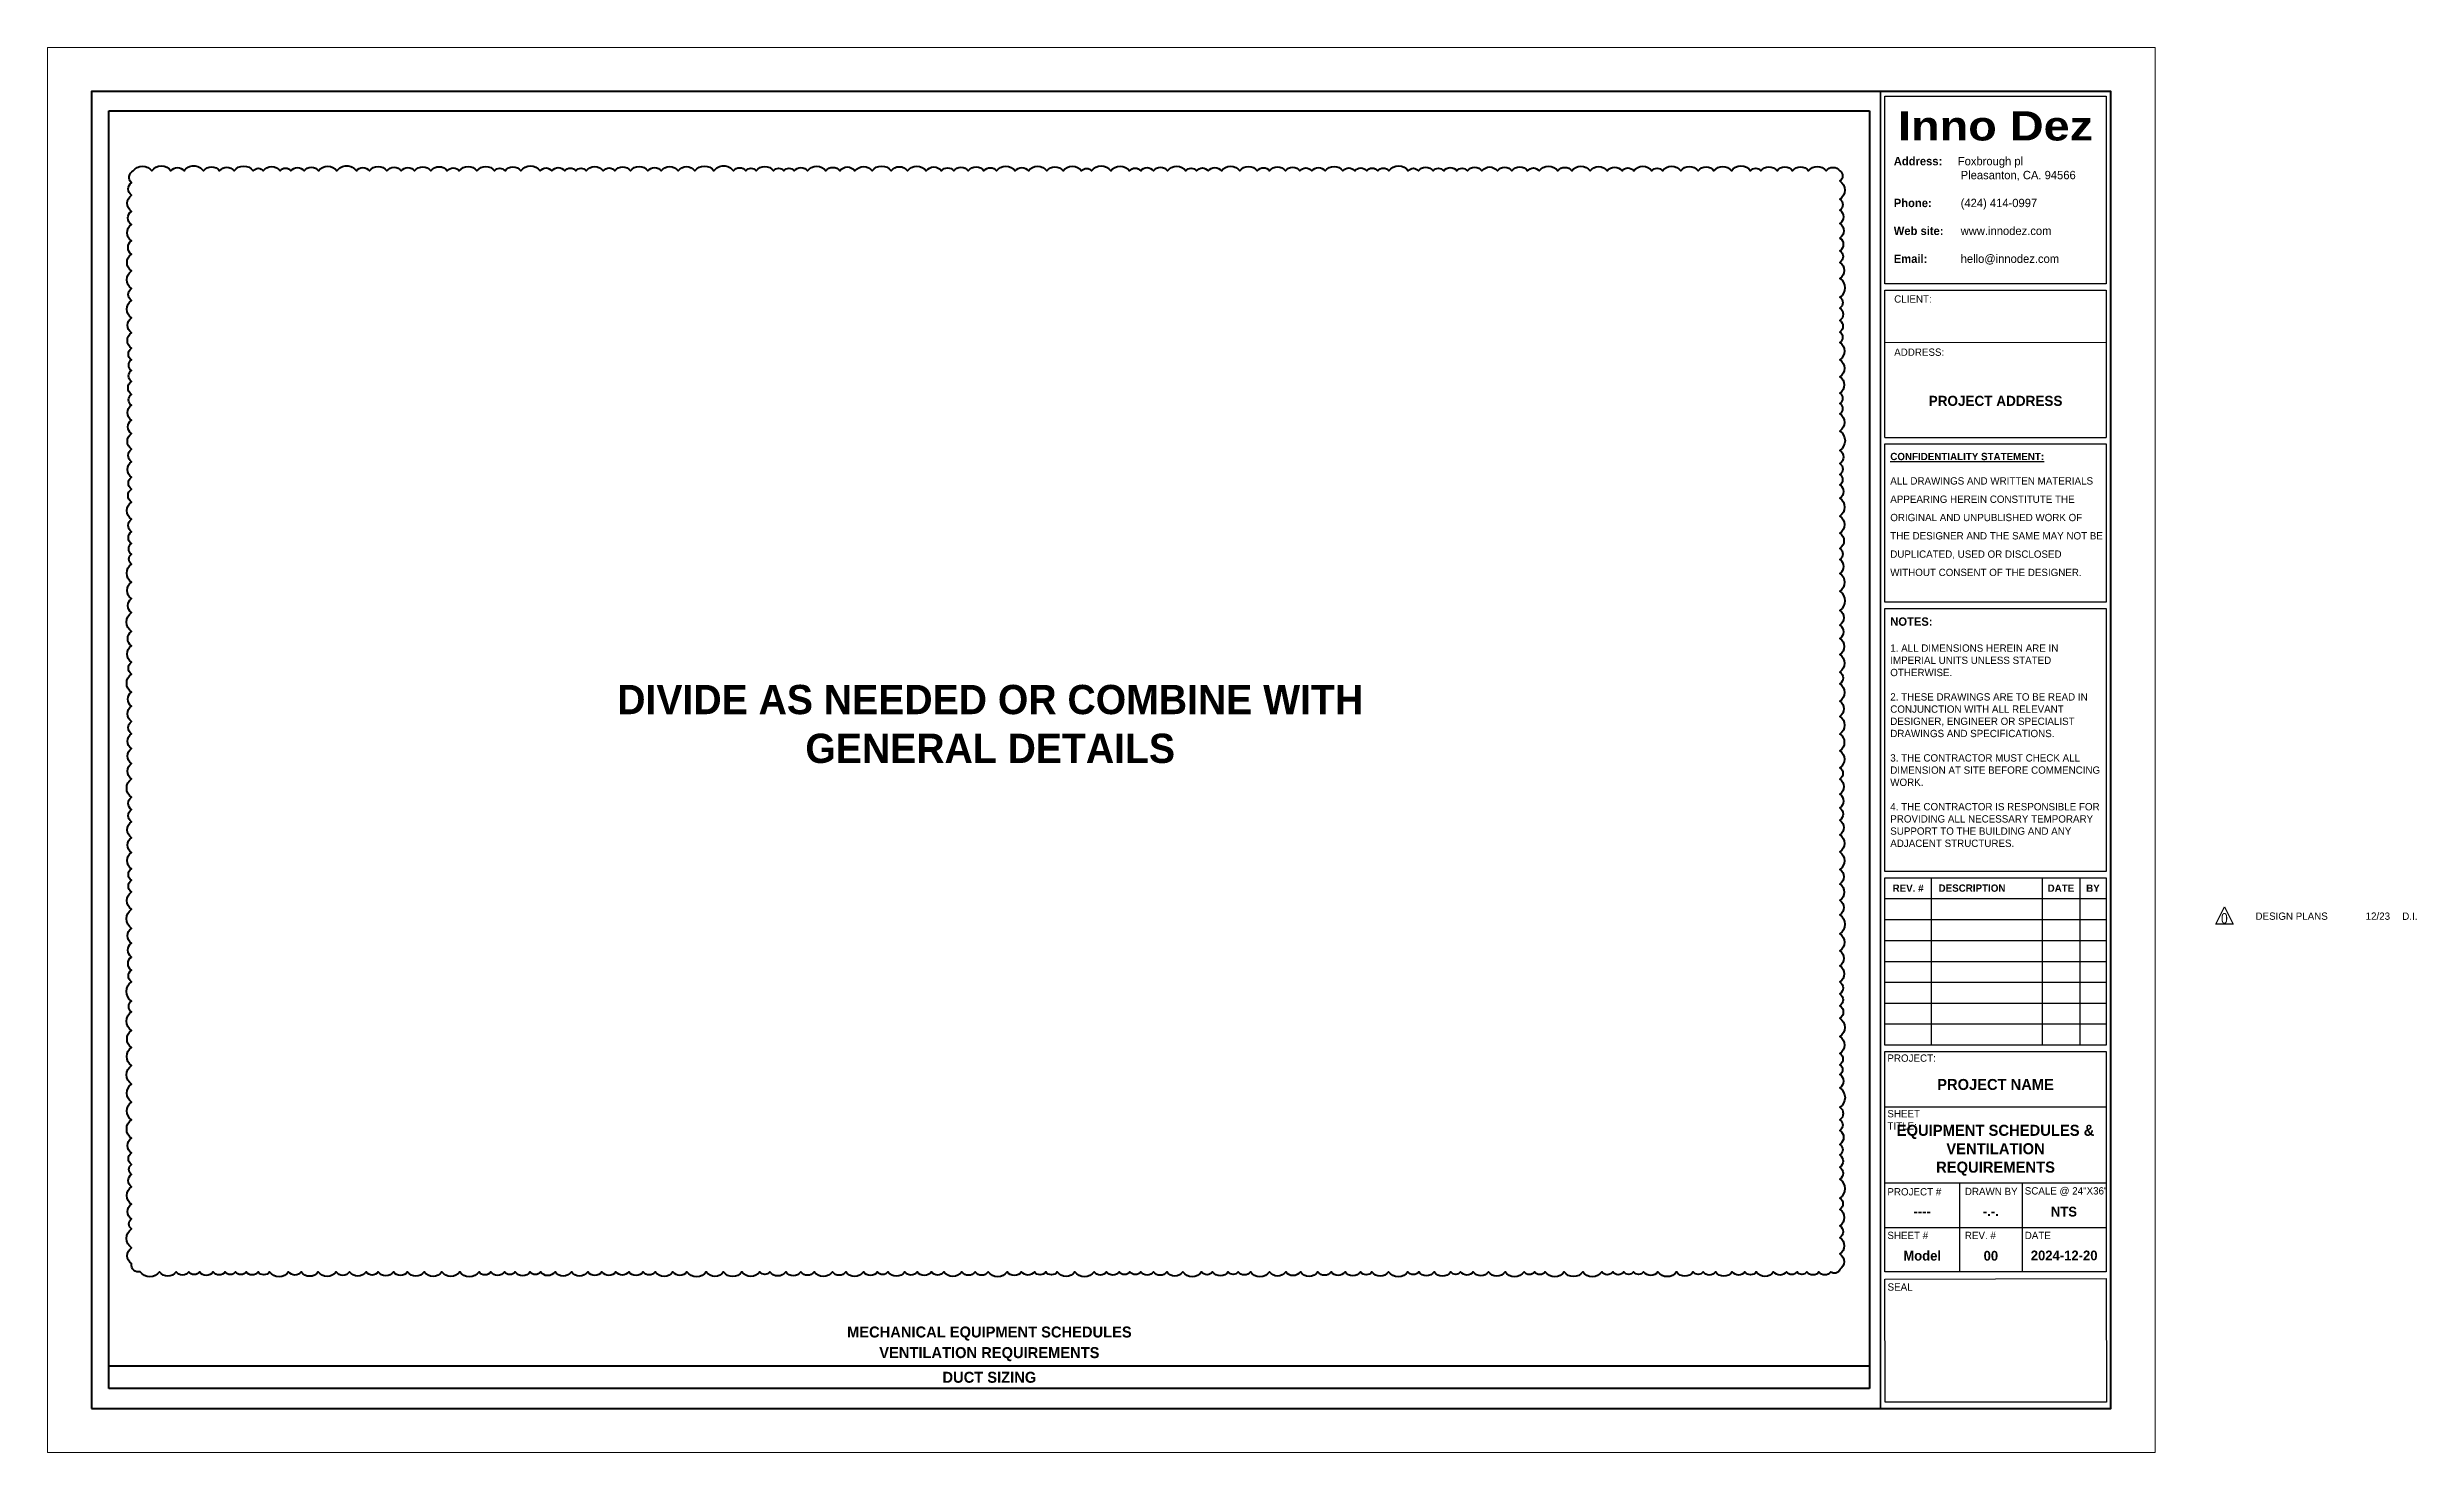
# Paper-space layout 'M 3.01' of a CAD drawing. Header units: inches. Extents: x -40 to 0.5, y 79.6 to 103.6.
# The model-space entities are those that its viewports show. They can reach past a viewport. Long polylines and large blocks are cut down to what shows.
import ezdxf
from ezdxf.enums import TextEntityAlignment as Align

# ---------------------------------------------------------------- set-up
doc = ezdxf.new("R2010")
doc.units = ezdxf.units.IN
doc.header["$MEASUREMENT"] = 0
doc.layers.get('DEFPOINTS').update_dxf_attribs({"color": 104})
doc.layers.add('PDF-TEXT', color=7, linetype='Continuous', lineweight=35)
doc.layers.add('REV.01', color=1, linetype='Continuous', lineweight=50)
doc.styles.add('123', font='ariblk.ttf')
doc.styles.add('Arial_1', font='arial.ttf', dxfattribs={"width": 0.8, "height": 4.5})
doc.styles.add('Arial_5', font='arial.ttf', dxfattribs={"height": 0.09375})
doc.styles.add('BOO', font='GOTHIC.TTF', dxfattribs={"height": 6})
doc.styles.add('Century Gothic_B', font='GOTHICB.TTF', dxfattribs={"height": 6.659722})
doc.styles.add('MtXpl_Century_Gothic_1', font='GOTHIC.TTF')
doc.styles.add('PDF Arial Bold', font='arialbd.ttf')
doc.styles.get("Standard").update_dxf_attribs({"font": 'arial.ttf'})
doc.styles.add('TITLE', font='arialbd.ttf')

# ---------------------------------------------------------------- blocks, each defined once
blk = doc.blocks.new('TBLOCK')
for p, q in [((31.386, 19.855), (35.165, 19.855)), ((31.386, 17.336), (31.386, 19.855)), ((35.165, 19.855), (35.165, 17.336)), ((31.386, 17.336), (35.165, 17.336)), ((35.165, 17.336), (35.165, 17.336)), ((31.386, 6.961), (31.386, 9.818)), ((31.386, 9.818), (35.165, 9.818)), ((32.178, 9.818), (32.178, 6.961)), ((34.071, 9.818), (34.071, 6.961)), ((34.715, 9.818), (34.715, 6.961)), ((35.165, 9.818), (35.165, 6.961)), ((35.165, 7.318), (31.386, 7.318)), ((35.165, 6.961), (31.386, 6.961))]:
    blk.add_line(p, q)
at = {"lineweight": 60}
blk.add_lwpolyline([(0.752, 0.752), (35.248, 0.752), (35.248, 23.248), (0.752, 23.248)], close=True, dxfattribs=at)
for points in [[(31.312, 23.248), (35.248, 23.248), (35.248, 0.752), (31.312, 0.752)], [(31.386, 23.165), (35.165, 23.165), (35.165, 19.964), (31.386, 19.964)], [(31.386, 17.228), (35.165, 17.228), (35.165, 14.525), (31.386, 14.525)], [(31.386, 14.417), (35.165, 14.417), (35.165, 9.927), (31.386, 9.927)], [(31.386, 6.852), (35.165, 6.852), (35.165, 3.085), (31.386, 3.085)], [(31.386, 2.964), (35.165, 2.976), (35.17, 0.86), (31.391, 0.86)]]:
    blk.add_lwpolyline(points, close=True)
at = {"linetype": 'ByBlock', "lineweight": 0}
blk.add_lwpolyline([(31.386, 18.958), (35.165, 18.958)], dxfattribs=at)
for points in [[(31.386, 9.461), (35.165, 9.461)], [(31.386, 9.104), (35.165, 9.104)], [(31.386, 8.747), (35.165, 8.747)], [(31.386, 8.39), (35.165, 8.39)], [(31.386, 8.032), (35.165, 8.032)], [(31.386, 7.675), (35.165, 7.675)], [(31.386, 5.904), (35.165, 5.904)], [(31.386, 4.606), (35.165, 4.606)], [(32.661, 4.606), (32.661, 3.845)], [(33.731, 4.606), (33.731, 3.845)], [(31.386, 3.845), (35.165, 3.845)], [(32.661, 3.845), (32.661, 3.085)], [(33.731, 3.845), (33.731, 3.085)]]:
    blk.add_lwpolyline(points)
at = {"layer": 'DEFPOINTS', "color": 1, "lineweight": 5}
blk.add_lwpolyline([(0, 0), (36, 0), (36, 24), (0, 24)], close=True, dxfattribs=at)
for s, insert, char_height, width, attachment_point, style in [('Inno {\\C116;\\c3434259;Dez}', (33.276, 22.656), 0.5, 3.77936, 5, '123'), ('\\pxl1;{\\fCentury Gothic|b1|i0|c0|p34;DESCRIPTION}', (32.178, 9.64), 0.125, 1.8929, 4, 'MtXpl_Century_Gothic_1'), ('PROJECT:', (31.429, 6.8), 0.125, 0.80482, 1, 'MtXpl_Century_Gothic_1'), ('SHEET TITLE:', (31.429, 5.851), 0.125, 0.92848, 1, 'MtXpl_Century_Gothic_1'), ('PROJECT #', (31.429, 4.517), 0.125, 1.13059, 1, 'MtXpl_Century_Gothic_1'), ('DRAWN BY', (32.752, 4.523), 0.125, 0.96644, 1, 'MtXpl_Century_Gothic_1'), ('SCALE @ 24"X36"', (33.775, 4.533), 0.125, 1.37158, 1, 'MtXpl_Century_Gothic_1'), ('{\\fCentury Gothic|b1|i0|c0|p34;----}', (32.023, 4.122), 0.16667, 1.27489, 5, 'BOO'), ('{\\fCentury Gothic|b1|i0|c0|p34;-.-.}', (33.196, 4.122), 0.16667, 1.07063, 5, 'BOO'), ('SHEET #', (31.429, 3.772), 0.125, 0.77384, 1, 'MtXpl_Century_Gothic_1'), ('REV. #', (32.752, 3.772), 0.125, 0.84815, 1, 'MtXpl_Century_Gothic_1'), ('DATE', (33.775, 3.772), 0.125, 1.27222, 1, 'MtXpl_Century_Gothic_1'), ('{\\fCentury Gothic|b1|i0|c0|p34;00}', (33.196, 3.361), 0.16667, 1.07063, 5, 'BOO'), ('SEAL', (31.432, 2.891), 0.125, 1.23328, 1, 'MtXpl_Century_Gothic_1')]:
    blk.add_mtext(s, dxfattribs=dict(insert=insert, char_height=char_height, width=width, attachment_point=attachment_point, style=style))
at = {"color": 2, "insert": (31.538, 22.129), "char_height": 0.14286, "width": 3.45939, "attachment_point": 1, "style": 'Arial_5'}
blk.add_mtext('{\\fCentury Gothic|b1|i0|c0|p34;\\C256;Address:     \\fCentury Gothic|b0|i0|c0|p34;Foxbrough pl \\P^I     ^IPleasanton, CA. 94566\\P  \\P\\fCentury Gothic|b1|i0|c0|p34;Phone:    ^I\\fCentury Gothic|b0|i0|c0|p34;(424) 414-0997\\P\\P\\fCentury Gothic|b1|i0|c0|p34;Web site: ^I\\fCentury Gothic|b0|i0|c0|p34;www.innodez.com\\P\\P\\fCentury Gothic|b1|i0|c0|p34;Email:       ^I\\fCentury Gothic|b0|i0|c0|p34;hello@innodez.com}', dxfattribs=at)
at = {"color": 2, "char_height": 0.125, "attachment_point": 1, "style": 'Century Gothic_B'}
for s, width, gutter_width, heights, insert in [('{\\fCentury Gothic|b0|i0|c0|p34;\\C256;CLIENT:}', 0.41588, 0.893, [0], (31.545, 19.765)), ('{\\fCentury Gothic|b0|i0|c0|p34;\\C256;ADDRESS:}', 146.02075, 0.893, [0], (31.545, 18.857)), ('{\\L\\C256;CONFIDENTIALITY STATEMENT:\\P\\pxqc;\\fCentury Gothic|b0|i0|c0|p34;\\l\\P\\psm1.5,q*;ALL DRAWINGS AND WRITTEN MATERIALS APPEARING HEREIN CONSTITUTE THE ORIGINAL AND UNPUBLISHED WORK OF THE DESIGNER AND THE SAME MAY NOT BE DUPLICATED, USED OR DISCLOSED WITHOUT CONSENT OF THE DESIGNER. }', 3.64659, 0.885, [2.55], (31.478, 17.075))]:
    blk.add_mtext_dynamic_manual_height_columns(s, width=width, gutter_width=gutter_width, heights=heights, dxfattribs=dict(at, insert=insert))
at = {"color": 3}
for s, insert, char_height, width, attachment_point, style in [('\\pxqc;{\\fCentury Gothic|b1|i0|c0|p34;PROJECT ADDRESS}', (33.276, 17.962), 0.17275, 3.77936, 5, 'BOO'), ('\\pxsm1;{\\fCentury Gothic|b0|i0|c0|p34;\\H0.01877x;1. ALL DIMENSIONS HEREIN ARE IN IMPERIAL UNITS UNLESS STATED OTHERWISE.\\P\\P2. THESE DRAWINGS ARE TO BE READ IN CONJUNCTION WITH ALL RELEVANT DESIGNER, ENGINEER OR SPECIALIST DRAWINGS AND SPECIFICATIONS.\\P\\P3. THE CONTRACTOR MUST CHECK ALL DIMENSION AT SITE BEFORE COMMENCING WORK.\\P\\P4. THE CONTRACTOR IS RESPONSIBLE FOR PROVIDING ALL NECESSARY TEMPORARY SUPPORT TO THE BUILDING AND ANY ADJACENT STRUCTURE\\H0.99998x;S.}', (31.478, 13.803), 6.659722, 3.61333, 1, 'Century Gothic_B'), ('{\\fCentury Gothic|b1|i0|c0|p34;PROJECT NAME}', (33.276, 6.286), 0.1875, 3.77936, 5, 'BOO')]:
    blk.add_mtext(s, dxfattribs=dict(at, insert=insert, char_height=char_height, width=width, attachment_point=attachment_point, style=style))
at = {"color": 2, "insert": (31.478, 14.264), "char_height": 0.14281, "attachment_point": 1}
blk.add_mtext_dynamic_manual_height_columns('{\\fCentury Gothic|b1|i0|c0|p34;\\C256;NOTES:}', width=146.02075, gutter_width=0.893, heights=[0], dxfattribs=at)
at = {"char_height": 0.125, "attachment_point": 5, "style": 'MtXpl_Century_Gothic_1'}
for s, insert in [('{\\fCentury Gothic|b1|i0|c0|p34;REV. #}', (31.782, 9.64)), ('{\\fCentury Gothic|b1|i0|c0|p34;DATE}', (34.393, 9.64)), ('{\\fCentury Gothic|b1|i0|c0|p34;BY}', (34.94, 9.64))]:
    blk.add_mtext(s, dxfattribs=dict(at, insert=insert))
blk = doc.blocks.new('A$C3681ba54')
blk.add_lwpolyline([(0, 0.242), (0, 0.242), (0.182, -0.121), (-0.182, -0.121)], close=True)
at = {"style": 'Arial_1', "width": 0.8}
blk.add_attdef('?', text='', height=0.225, dxfattribs=at).set_placement((0, 0), align=Align.MIDDLE_CENTER)
blk = doc.blocks.new('A$Cba0dbca3')
at = {"xscale": 0.81, "yscale": 0.81, "zscale": 0.81}
blk.add_blockref('A$C3681ba54', (0.386, -0.216), dxfattribs=at).add_auto_attribs({'?': '0'})
at = {"insert": (0.792, -0.179), "char_height": 0.125, "width": 1.8929, "attachment_point": 4, "style": 'MtXpl_Century_Gothic_1'}
blk.add_mtext('\\pxl1;DESIGN PLANS', dxfattribs=at)
at = {"char_height": 0.125, "attachment_point": 5, "style": 'MtXpl_Century_Gothic_1'}
for s, insert in [('12/23', (3.007, -0.179)), ('D.I.', (3.554, -0.179))]:
    blk.add_mtext(s, dxfattribs=dict(at, insert=insert))

msp = doc.modelspace()

# ---------------------------------------------------------------- linework, layer by layer
at = {"layer": 'DEFPOINTS'}
msp.add_lwpolyline([(9977.6, 844.3), (11444.5, 844.3), (11444.5, -236.7), (9977.6, -236.7)], close=True, dxfattribs=at)
at = {"layer": 'PDF-TEXT', "color": 42, "lineweight": 100}
for p, q in [((9992.1, -219.5), (9992.1, 828.1)), ((9992.1, 828.1), (11435.6, 828.1)), ((11435.6, 828.1), (11435.6, -219.5)), ((11435.6, -201.2), (9992.1, -201.2)), ((11435.6, -219.5), (9992.1, -219.5))]:
    msp.add_line(p, q, dxfattribs=at)
at = {"layer": 'REV.01'}
msp.add_lwpolyline([(11411.3, 778.7, -0.520567), (11411.3, 770.5, -0.520567), (11411.3, 755.5, -0.520567), (11411.3, 746.6, -0.520567), (11411.3, 735.6, -0.520567), (11411.3, 723.7, -0.520567), (11411.3, 713.3, -0.520567), (11411.3, 703.7, -0.520567), (11411.3, 690.6, -0.520567), (11411.3, 675.2, -0.520567), (11411.3, 666.3, -0.520567), (11411.3, 656.1, -0.520567), (11411.3, 646.6, -0.520567), (11411.3, 638.2, -0.520567), (11411.3, 623.9, -0.520567), (11411.3, 610, -0.520567), (11411.3, 596.6, -0.520567), (11411.3, 588.1, -0.520567), (11411.3, 579.7, -0.520567), (11411.3, 565.5, -0.520567), (11411.3, 549.6, -0.520567), (11411.3, 538.8, -0.520567), (11411.3, 529.8, -0.520567), (11411.3, 521.3, -0.520567), (11411.3, 510.4, -0.520567), (11411.3, 495.8, -0.520567), (11411.3, 481.8, -0.520567), (11411.3, 469.2, -0.520567), (11411.3, 460.1, -0.520567), (11411.3, 448.8, -0.520567), (11411.3, 434.2, -0.520567), (11411.3, 418.4, -0.520567), (11411.3, 406.4, -0.520567), (11411.3, 395.4, -0.520567), (11411.3, 382.3, -0.520567), (11411.3, 367.9, -0.520567), (11411.3, 358.2, -0.520567), (11411.3, 344.1, -0.520567), (11411.3, 331.6, -0.520567), (11411.3, 317.1, -0.520567), (11411.3, 303.4, -0.520567), (11411.3, 289.5, -0.520567), (11411.3, 280.2, -0.520567), (11411.3, 267.8, -0.520567), (11411.3, 256.5, -0.520567), (11411.3, 246.4, -0.520567), (11411.3, 234.5, -0.520567), (11411.3, 220.4, -0.520567), (11411.3, 206.1, -0.520567), (11411.3, 194.1, -0.520567), (11411.3, 180.8, -0.520567), (11411.3, 168.9, -0.520567), (11411.3, 153.3, -0.520567), (11411.3, 139.4, -0.520567), (11411.3, 127, -0.520567), (11411.3, 113.9, -0.520567), (11411.3, 104, -0.520567), (11411.3, 94.4, -0.520567), (11411.3, 84.1, -0.520567), (11411.3, 69.1, -0.520567), (11411.3, 55.2, -0.520567), (11411.3, 46, -0.520567), (11411.3, 37.9, -0.520567), (11411.3, 27, -0.520567), (11411.3, 11.1, -0.520567), (11411.3, 0.9, -0.520567), (11411.3, -7.8, -0.520567), (11411.3, -19.3, -0.520567), (11411.3, -28, -0.520567), (11411.3, -38.1, -0.520567), (11411.3, -47.9, -0.520567), (11411.3, -63.3, -0.520567), (11411.3, -72.6, -0.520567), (11411.3, -86, -0.520567), (11411.3, -95.8, -0.520567), (11411.3, -109.1, -0.520567), (11411.3, -121.9, -0.520567), (11403.8, -123.8, -0.520567), (11394.1, -123.8, -0.520567), (11384.2, -123.8, -0.520567), (11376.1, -123.8, -0.520567), (11367.4, -123.8, -0.520567), (11356.9, -123.8, -0.520567), (11342.7, -123.8, -0.520567), (11333.4, -123.8, -0.520567), (11323, -123.8, -0.520567), (11309.2, -123.8, -0.520567), (11299.2, -123.8, -0.520567), (11291, -123.8, -0.520567), (11277.3, -123.8, -0.520567), (11262.1, -123.8, -0.520567), (11250.3, -123.8, -0.520567), (11242.1, -123.8, -0.520567), (11234.1, -123.8, -0.520567), (11225, -123.8, -0.520567), (11216, -123.8, -0.520567), (11200.4, -123.8, -0.520567), (11185.3, -123.8, -0.520567), (11169.7, -123.8, -0.520567), (11160.8, -123.8, -0.520567), (11152.3, -123.8, -0.520567), (11136.7, -123.8, -0.520567), (11123.1, -123.8, -0.520567), (11110.7, -123.8, -0.520567), (11100.3, -123.8, -0.520567), (11092.2, -123.8, -0.520567), (11078.5, -123.8, -0.520567), (11066, -123.8, -0.520567), (11057.1, -123.8, -0.520567), (11041.2, -123.8, -0.520567), (11027.6, -123.8, -0.520567), (11018.2, -123.8, -0.520567), (11005.5, -123.8, -0.520567), (10994.1, -123.8, -0.520567), (10983.2, -123.8, -0.520567), (10968.9, -123.8, -0.520567), (10956.9, -123.8, -0.520567), (10943.6, -123.8, -0.520567), (10927.9, -123.8, -0.520567), (10918, -123.8, -0.520567), (10909.8, -123.8, -0.520567), (10896.9, -123.8, -0.520567), (10887.9, -123.8, -0.520567), (10872.6, -123.8, -0.520567), (10859.3, -123.8, -0.520567), (10848.5, -123.8, -0.520567), (10838.1, -123.8, -0.520567), (10829.2, -123.8, -0.520567), (10820.3, -123.8, -0.520567), (10810, -123.8, -0.520567), (10799.8, -123.8, -0.520567), (10784, -123.8, -0.520567), (10769.6, -123.8, -0.520567), (10760.2, -123.8, -0.520567), (10750.8, -123.8, -0.520567), (10740.3, -123.8, -0.520567), (10728.5, -123.8, -0.520567), (10713, -123.8, -0.520567), (10702.3, -123.8, -0.520567), (10691.3, -123.8, -0.520567), (10676.5, -123.8, -0.520567), (10666.4, -123.8, -0.520567), (10654.7, -123.8, -0.520567), (10644.6, -123.8, -0.520567), (10630.8, -123.8, -0.520567), (10622.3, -123.8, -0.520567), (10610.6, -123.8, -0.520567), (10596.2, -123.8, -0.520567), (10585.2, -123.8, -0.520567), (10570.3, -123.8, -0.520567), (10559.3, -123.8, -0.520567), (10547, -123.8, -0.520567), (10533.9, -123.8, -0.520567), (10525.8, -123.8, -0.520567), (10511, -123.8, -0.520567), (10496, -123.8, -0.520567), (10481.8, -123.8, -0.520567), (10465.9, -123.8, -0.520567), (10454.5, -123.8, -0.520567), (10439.9, -123.8, -0.520567), (10430.1, -123.8, -0.520567), (10418.3, -123.8, -0.520567), (10407.7, -123.8, -0.520567), (10396.3, -123.8, -0.520567), (10384.6, -123.8, -0.520567), (10371.2, -123.8, -0.520567), (10357.8, -123.8, -0.520567), (10345.9, -123.8, -0.520567), (10337.4, -123.8, -0.520567), (10325.2, -123.8, -0.520567), (10316.3, -123.8, -0.520567), (10305.2, -123.8, -0.520567), (10295.5, -123.8, -0.520567), (10279.7, -123.8, -0.520567), (10265.1, -123.8, -0.520567), (10250.5, -123.8, -0.520567), (10236.9, -123.8, -0.520567), (10225.3, -123.8, -0.520567), (10212.9, -123.8, -0.520567), (10202.9, -123.8, -0.520567), (10189.4, -123.8, -0.520567), (10178.3, -123.8, -0.520567), (10163.7, -123.8, -0.520567), (10149.6, -123.8, -0.520567), (10139.4, -123.8, -0.520567), (10123.7, -123.8, -0.520567), (10114.3, -123.8, -0.520567), (10104.5, -123.8, -0.520567), (10095.9, -123.8, -0.520567), (10087.4, -123.8, -0.520567), (10077.5, -123.8, -0.520567), (10066.3, -123.8, -0.520567), (10057.6, -123.8, -0.520567), (10047.1, -123.8, -0.520567), (10033.5, -123.8, -0.520567), (10017.7, -123.8, -0.520567), (10010.5, -117.1, -0.520567), (10010.5, -104.1, -0.520567), (10010.5, -88.6, -0.520567), (10010.5, -80.4, -0.520567), (10010.5, -68.3, -0.520567), (10010.5, -54.1, -0.520567), (10010.5, -43.9, -0.520567), (10010.5, -35.7, -0.520567), (10010.5, -26.3, -0.520567), (10010.5, -14.2, -0.520567), (10010.5, 0.8, -0.520567), (10010.5, 15.4, -0.520567), (10010.5, 30.1, -0.520567), (10010.5, 45.3, -0.520567), (10010.5, 60.1, -0.520567), (10010.5, 74, -0.520567), (10010.5, 89.4, -0.520567), (10010.5, 98.1, -0.520567), (10010.5, 114, -0.520567), (10010.5, 123.5, -0.520567), (10010.5, 134.3, -0.520567), (10010.5, 145.6, -0.520567), (10010.5, 157.8, -0.520567), (10010.5, 173.5, -0.520567), (10010.5, 187.6, -0.520567), (10010.5, 197.2, -0.520567), (10010.5, 206.7, -0.520567), (10010.5, 220, -0.520567), (10010.5, 232.1, -0.520567), (10010.5, 245.2, -0.520567), (10010.5, 255.1, -0.520567), (10010.5, 265.3, -0.520567), (10010.5, 280.3, -0.520567), (10010.5, 292.9, -0.520567), (10010.5, 305.1, -0.520567), (10010.5, 317.3, -0.520567), (10010.5, 327.4, -0.520567), (10010.5, 340, -0.520567), (10010.5, 351.3, -0.520567), (10010.5, 366.3, -0.520567), (10010.5, 376, -0.520567), (10010.5, 389.4, -0.520567), (10010.5, 401.2, -0.520567), (10010.5, 416.6, -0.520567), (10010.5, 428.1, -0.520567), (10010.5, 441.6, -0.520567), (10010.5, 456.4, -0.520567), (10010.5, 464.6, -0.520567), (10010.5, 473.2, -0.520567), (10010.5, 482.9, -0.520567), (10010.5, 493.2, -0.520567), (10010.5, 507.3, -0.520567), (10010.5, 517.9, -0.520567), (10010.5, 527.6, -0.520567), (10010.5, 540.3, -0.520567), (10010.5, 550.6, -0.520567), (10010.5, 563.4, -0.520567), (10010.5, 574.4, -0.520567), (10010.5, 586.7, -0.520567), (10010.5, 595.5, -0.520567), (10010.5, 606.2, -0.520567), (10010.5, 615.1, -0.520567), (10010.5, 623.8, -0.520567), (10010.5, 633.3, -0.520567), (10010.5, 646.1, -0.520567), (10010.5, 658.2, -0.520567), (10010.5, 672.5, -0.520567), (10010.5, 682.3, -0.520567), (10010.5, 696.7, -0.520567), (10010.5, 710.6, -0.520567), (10010.5, 721.4, -0.520567), (10010.5, 734.7, -0.520567), (10010.5, 745.6, -0.520567), (10010.5, 758.8, -0.520567), (10010.5, 769.1, -0.520567), (10012, 778.7, -0.520567), (10027.2, 778.7, -0.520567), (10042.9, 778.7, -0.520567), (10053.6, 778.7, -0.520567), (10069.6, 778.7, -0.520567), (10082.8, 778.7, -0.520567), (10094.7, 778.7, -0.520567), (10110.3, 778.7, -0.520567), (10118.6, 778.7, -0.520567), (10132.4, 778.7, -0.520567), (10141.3, 778.7, -0.520567), (10152.1, 778.7, -0.520567), (10163.9, 778.7, -0.520567), (10178.9, 778.7, -0.520567), (10194.9, 778.7, -0.520567), (10205.6, 778.7, -0.520567), (10220, 778.7, -0.520567), (10231.6, 778.7, -0.520567), (10242.7, 778.7, -0.520567), (10256, 778.7, -0.520567), (10269.5, 778.7, -0.520567), (10279.3, 778.7, -0.520567), (10293.8, 778.7, -0.520567), (10308.2, 778.7, -0.520567), (10316.8, 778.7, -0.520567), (10329.8, 778.7, -0.520567), (10345.6, 778.7, -0.520567), (10355.2, 778.7, -0.520567), (10365.8, 778.7, -0.520567), (10374.9, 778.7, -0.520567), (10383.4, 778.7, -0.520567), (10397.3, 778.7, -0.520567), (10406.9, 778.7, -0.520567), (10419.6, 778.7, -0.520567), (10433.9, 778.7, -0.520567), (10444.9, 778.7, -0.520567), (10458.7, 778.7, -0.520567), (10472.5, 778.7, -0.520567), (10488.1, 778.7, -0.520567), (10504.1, 778.7, -0.520567), (10514.2, 778.7, -0.520567), (10522.6, 778.7, -0.520567), (10536.9, 778.7, -0.520567), (10545.4, 778.7, -0.520567), (10553.8, 778.7, -0.520567), (10564.9, 778.7, -0.520567), (10579.8, 778.7, -0.520567), (10591.2, 778.7, -0.520567), (10603.7, 778.7, -0.520567), (10617.8, 778.7, -0.520567), (10633.4, 778.7, -0.520567), (10646.8, 778.7, -0.520567), (10662.1, 778.7, -0.520567), (10674.7, 778.7, -0.520567), (10684.7, 778.7, -0.520567), (10696.6, 778.7, -0.520567), (10709.5, 778.7, -0.520567), (10719.8, 778.7, -0.520567), (10735.1, 778.7, -0.520567), (10745.9, 778.7, -0.520567), (10761, 778.7, -0.520567), (10774.3, 778.7, -0.520567), (10789.5, 778.7, -0.520567), (10797.7, 778.7, -0.520567), (10813.4, 778.7, -0.520567), (10828.9, 778.7, -0.520567), (10838, 778.7, -0.520567), (10848.4, 778.7, -0.520567), (10860, 778.7, -0.520567), (10875, 778.7, -0.520567), (10883.8, 778.7, -0.520567), (10893.3, 778.7, -0.520567), (10904.2, 778.7, -0.520567), (10919.2, 778.7, -0.520567), (10933.6, 778.7, -0.520567), (10943.7, 778.7, -0.520567), (10956.6, 778.7, -0.520567), (10968.5, 778.7, -0.520567), (10978.2, 778.7, -0.520567), (10989.3, 778.7, -0.520567), (11003.8, 778.7, -0.520567), (11013.5, 778.7, -0.520567), (11023.3, 778.7, -0.520567), (11032.3, 778.7, -0.520567), (11041.5, 778.7, -0.520567), (11057.4, 778.7, -0.520567), (11065.7, 778.7, -0.520567), (11077.8, 778.7, -0.520567), (11086.4, 778.7, -0.520567), (11097.3, 778.7, -0.520567), (11105.8, 778.7, -0.520567), (11117.8, 778.7, -0.520567), (11130.4, 778.7, -0.520567), (11142.4, 778.7, -0.520567), (11155.2, 778.7, -0.520567), (11164.7, 778.7, -0.520567), (11180, 778.7, -0.520567), (11191.4, 778.7, -0.520567), (11206.4, 778.7, -0.520567), (11220.4, 778.7, -0.520567), (11232.6, 778.7, -0.520567), (11242.3, 778.7, -0.520567), (11257.1, 778.7, -0.520567), (11265.8, 778.7, -0.520567), (11280.7, 778.7, -0.520567), (11295, 778.7, -0.520567), (11308, 778.7, -0.520567), (11322.3, 778.7, -0.520567), (11338, 778.7, -0.520567), (11346.4, 778.7, -0.520567), (11359.7, 778.7, -0.520567), (11372.5, 778.7, -0.520567), (11385.6, 778.7, -0.520567), (11399.9, 778.7, -0.520567)], format="xyb", close=True, dxfattribs=at)

# ---------------------------------------------------------------- texts
at = {"layer": 'PDF-TEXT', "color": 46, "char_height": 9, "width": 1443.455, "attachment_point": 5, "style": 'PDF Arial Bold'}
for s, insert in [('{\\fCentury Gothic|b1|i0|c0|p34;MECHANICAL EQUIPMENT SCHEDULES }', (10713.9, -174.4)), ('{\\fCentury Gothic|b1|i0|c0|p34;VENTILATION REQUIREMENTS}', (10713.9, -191.3)), ('{\\fCentury Gothic|b1|i0|c0|p34;DUCT SIZING}', (10713.9, -210.3))]:
    msp.add_mtext(s, dxfattribs=dict(at, insert=insert))
at = {"layer": 'REV.01', "insert": (10714.6, 325.2), "char_height": 24, "width": 656.423, "attachment_point": 5}
msp.add_mtext('{\\fCentury Gothic|b1|i0|c0|p34;DIVIDE AS NEEDED OR COMBINE WITH GENERAL DETAILS}', dxfattribs=at)

psp = doc.layouts.new('M 3.01')

# ---------------------------------------------------------------- block references
for name, p in [('TBLOCK', (-39.97, 79.604)), ('A$Cba0dbca3', (-3.171, 88.944))]:
    psp.add_blockref(name, p)

# ---------------------------------------------------------------- texts
at = {"attachment_point": 5}
for s, insert, char_height, width, style in [('{\\fCentury Gothic|b1|i0|c0|p34;EQUIPMENT SCHEDULES & VENTILATION REQUIREMENTS}', (-6.694, 84.767), 0.18857, 3.69505, 'TITLE'), ('{\\fCentury Gothic|b1|i0|c0|p34;NTS}', (-5.525, 83.718), 0.16667, 1.41486, 'BOO'), ('{\\fCentury Gothic|b1|i0|c0|p34;Model}', (-7.947, 82.966), 0.16667, 1.27489, 'BOO'), ('{\\fCentury Gothic|b1|i0|c0|p34;2024-12-20}', (-5.522, 82.97), 0.16667, 1.43384, 'BOO')]:
    psp.add_mtext(s, dxfattribs=dict(at, insert=insert, char_height=char_height, width=width, style=style))

# ---------------------------------------------------------------- viewports
at = {"layer": 'DEFPOINTS', "color": 2}
psp.add_viewport(center=(-23.939, 91.604), size=(30.56, 22.49663), view_center_point=(10711.097, 304.014), view_height=1079.83802, dxfattribs=at)

doc.saveas('drawing.dxf')
